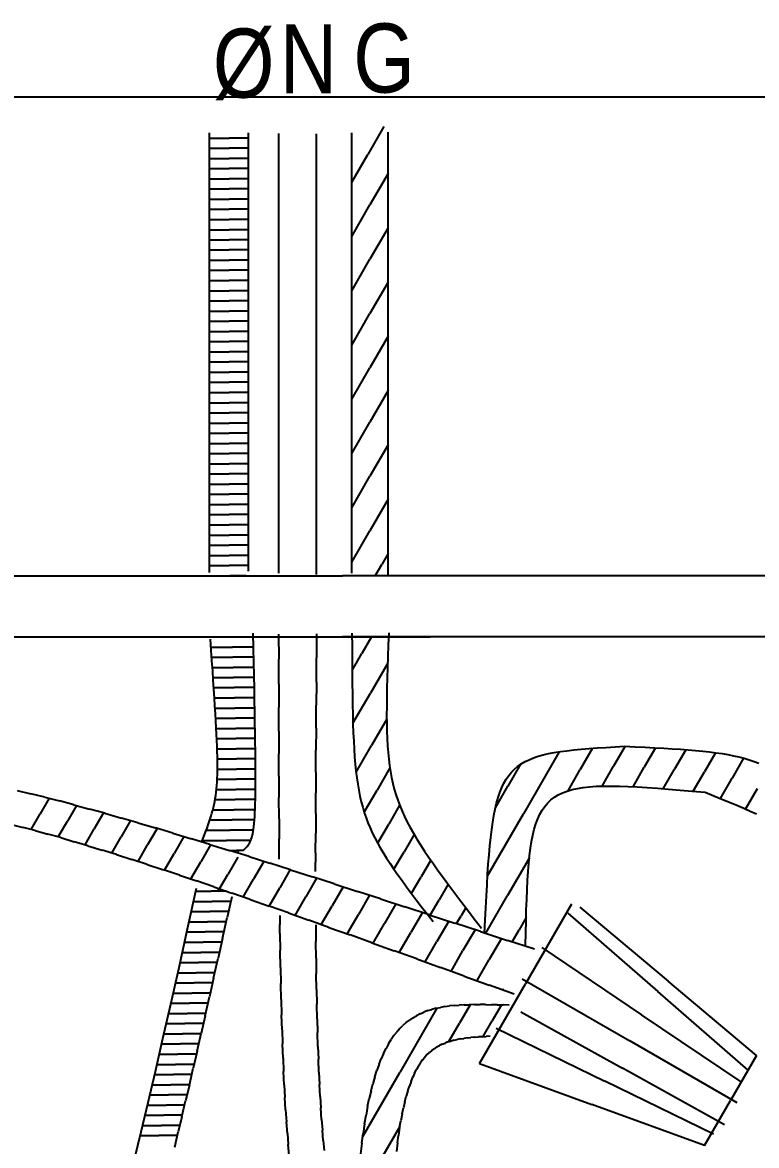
# Model space of a CAD drawing. Extents: x 876.5 to 905.5, y -346 to -323.9.
# Drawn here: x 895.998 to 896.826, y -334.212 to -332.943 of the extents above; entities that cross this region are included whole.
import ezdxf

# ---------------------------------------------------------------- set-up
doc = ezdxf.new("R2010")
doc.units = 0
doc.header["$LTSCALE"] = 0.01
doc.layers.get('0').update_dxf_attribs({"linetype": 'CONTINUOUS'})
doc.styles.add('leyendas 2', font='technic_.ttf', dxfattribs={"height": 0.15})

msp = doc.modelspace()

# ---------------------------------------------------------------- linework, layer by layer
at = {"color": 7}
for p, q in [((888.7186, -333.0271), (898.8998, -333.0271)), ((888.7186, -333.0271), (898.8998, -333.0271)), ((896.2091, -333.5645), (896.2091, -333.0679)), ((896.253, -333.563), (896.253, -333.0679)), ((896.2872, -333.565), (896.2872, -333.0686)), ((896.3297, -333.5668), (896.3297, -333.0688)), ((896.3696, -333.5653), (896.3696, -333.0677)), ((896.4059, -333.0606), (896.3877, -333.0921)), ((896.4106, -333.5684), (896.4106, -333.0669)), ((896.2091, -333.0737), (896.2311, -333.0737)), ((896.253, -333.0737), (896.2311, -333.0737)), ((896.2091, -333.0852), (896.2311, -333.0852)), ((896.253, -333.0852), (896.2311, -333.0852)), ((896.3696, -333.1235), (896.3877, -333.0921)), ((896.2091, -333.0967), (896.2311, -333.0967)), ((896.2091, -333.1082), (896.2311, -333.1082)), ((896.253, -333.0967), (896.2311, -333.0967)), ((896.253, -333.1082), (896.2311, -333.1082)), ((896.2091, -333.1197), (896.2311, -333.1197)), ((896.253, -333.1197), (896.2311, -333.1197)), ((896.4106, -333.1137), (896.3901, -333.1492)), ((896.2091, -333.1312), (896.2311, -333.1312)), ((896.253, -333.1312), (896.2311, -333.1312)), ((896.2091, -333.1427), (896.2311, -333.1427)), ((896.253, -333.1427), (896.2311, -333.1427)), ((896.2091, -333.1542), (896.2311, -333.1542)), ((896.253, -333.1542), (896.2311, -333.1542)), ((896.3696, -333.1848), (896.3901, -333.1492)), ((896.2091, -333.1657), (896.2311, -333.1657)), ((896.253, -333.1657), (896.2311, -333.1657)), ((896.2091, -333.1772), (896.2311, -333.1772)), ((896.253, -333.1772), (896.2311, -333.1772)), ((896.4106, -333.175), (896.3901, -333.2106)), ((896.2091, -333.1886), (896.2311, -333.1886)), ((896.253, -333.1886), (896.2311, -333.1886)), ((896.2091, -333.2001), (896.2311, -333.2001)), ((896.253, -333.2001), (896.2311, -333.2001)), ((896.2091, -333.2116), (896.2311, -333.2116)), ((896.253, -333.2116), (896.2311, -333.2116)), ((896.3696, -333.2461), (896.3901, -333.2106)), ((896.2091, -333.2231), (896.2311, -333.2231)), ((896.2091, -333.2346), (896.2311, -333.2346)), ((896.253, -333.2231), (896.2311, -333.2231)), ((896.253, -333.2346), (896.2311, -333.2346)), ((896.2091, -333.2461), (896.2311, -333.2461)), ((896.253, -333.2461), (896.2311, -333.2461)), ((896.4106, -333.2363), (896.3901, -333.2719)), ((896.2091, -333.2576), (896.2311, -333.2576)), ((896.253, -333.2576), (896.2311, -333.2576)), ((896.2091, -333.2691), (896.2311, -333.2691)), ((896.253, -333.2691), (896.2311, -333.2691)), ((896.3696, -333.3075), (896.3901, -333.2719)), ((896.2091, -333.2806), (896.2311, -333.2806)), ((896.253, -333.2806), (896.2311, -333.2806)), ((896.2091, -333.2921), (896.2311, -333.2921)), ((896.253, -333.2921), (896.2311, -333.2921)), ((896.4106, -333.2976), (896.3901, -333.3332)), ((896.2091, -333.3036), (896.2311, -333.3036)), ((896.253, -333.3036), (896.2311, -333.3036)), ((896.2091, -333.3151), (896.2311, -333.3151)), ((896.253, -333.3151), (896.2311, -333.3151)), ((896.2091, -333.3266), (896.2311, -333.3266)), ((896.253, -333.3266), (896.2311, -333.3266)), ((896.3696, -333.3688), (896.3901, -333.3332)), ((896.2091, -333.3381), (896.2311, -333.3381)), ((896.253, -333.3381), (896.2311, -333.3381)), ((896.2091, -333.3496), (896.2311, -333.3496)), ((896.2091, -333.3611), (896.2311, -333.3611)), ((896.253, -333.3496), (896.2311, -333.3496)), ((896.253, -333.3611), (896.2311, -333.3611)), ((896.4106, -333.3589), (896.3901, -333.3945)), ((896.2091, -333.3726), (896.2311, -333.3726)), ((896.253, -333.3726), (896.2311, -333.3726)), ((896.2091, -333.3841), (896.2311, -333.3841)), ((896.253, -333.3841), (896.2311, -333.3841)), ((896.2091, -333.3956), (896.2311, -333.3956)), ((896.253, -333.3956), (896.2311, -333.3956)), ((896.3696, -333.4301), (896.3901, -333.3945)), ((896.2091, -333.4071), (896.2311, -333.4071)), ((896.253, -333.4071), (896.2311, -333.4071)), ((896.2091, -333.4186), (896.2311, -333.4186)), ((896.253, -333.4186), (896.2311, -333.4186)), ((896.4106, -333.4203), (896.3901, -333.4558)), ((896.2091, -333.4301), (896.2311, -333.4301)), ((896.253, -333.4301), (896.2311, -333.4301)), ((896.2091, -333.4416), (896.2311, -333.4416)), ((896.253, -333.4416), (896.2311, -333.4416)), ((896.2091, -333.4531), (896.2311, -333.4531)), ((896.253, -333.4531), (896.2311, -333.4531)), ((896.3696, -333.4914), (896.3901, -333.4558)), ((896.2091, -333.4646), (896.2311, -333.4646)), ((896.2091, -333.4761), (896.2311, -333.4761)), ((896.253, -333.4646), (896.2311, -333.4646)), ((896.253, -333.4761), (896.2311, -333.4761)), ((896.2091, -333.4876), (896.2311, -333.4876)), ((896.253, -333.4876), (896.2311, -333.4876)), ((896.4106, -333.4816), (896.3901, -333.5172)), ((896.2091, -333.4991), (896.2311, -333.4991)), ((896.253, -333.4991), (896.2311, -333.4991)), ((896.2091, -333.5106), (896.2311, -333.5106)), ((896.253, -333.5106), (896.2311, -333.5106)), ((896.2091, -333.5221), (896.2311, -333.5221)), ((896.253, -333.5221), (896.2311, -333.5221)), ((896.3696, -333.5527), (896.3901, -333.5172)), ((896.2091, -333.5336), (896.2311, -333.5336)), ((896.253, -333.5336), (896.2311, -333.5336)), ((896.2091, -333.5451), (896.2311, -333.5451)), ((896.253, -333.5451), (896.2311, -333.5451)), ((896.4106, -333.5429), (896.4034, -333.5555)), ((896.2091, -333.5566), (896.2311, -333.5566)), ((896.253, -333.5566), (896.2311, -333.5566)), ((896.3961, -333.5681), (896.4034, -333.5555)), ((895.6231, -333.5681), (896.3589, -333.5681)), ((896.2133, -333.5681), (896.2318, -333.5681)), ((896.2503, -333.5681), (896.2318, -333.5681)), ((897.0948, -333.5681), (896.3589, -333.5681)), ((895.6231, -333.6371), (896.3589, -333.6371)), ((896.2109, -333.6521), (896.21, -333.6396)), ((896.2587, -333.6499), (896.2584, -333.6331)), ((896.2623, -333.6371), (896.4583, -333.6371)), ((896.287, -333.6341), (896.2871, -333.6622)), ((896.3299, -333.6336), (896.3297, -333.661)), ((897.0948, -333.6371), (896.3589, -333.6371)), ((896.3697, -333.6331), (896.3698, -333.6483)), ((896.3918, -333.6371), (896.3809, -333.656)), ((896.4112, -333.6326), (896.4108, -333.6464)), ((896.2107, -333.6486), (896.2347, -333.6486)), ((896.2117, -333.6641), (896.2109, -333.6521)), ((896.2587, -333.6486), (896.2347, -333.6486)), ((896.259, -333.6658), (896.2587, -333.6499)), ((896.3698, -333.6483), (896.3698, -333.6627)), ((896.4108, -333.6464), (896.4103, -333.6595)), ((896.2114, -333.6601), (896.2352, -333.6601)), ((896.2125, -333.6754), (896.2117, -333.6641)), ((896.2589, -333.6601), (896.2352, -333.6601)), ((896.2593, -333.6809), (896.259, -333.6658)), ((896.2871, -333.6903), (896.2871, -333.6622)), ((896.3296, -333.6884), (896.3297, -333.661)), ((896.3698, -333.6627), (896.3699, -333.6765)), ((896.3699, -333.675), (896.3809, -333.656)), ((896.4101, -333.6667), (896.3905, -333.7007)), ((896.4103, -333.6595), (896.4099, -333.6719)), ((896.2122, -333.6716), (896.2357, -333.6716)), ((896.2132, -333.6862), (896.2125, -333.6754)), ((896.2591, -333.6716), (896.2357, -333.6716)), ((896.3699, -333.6765), (896.37, -333.6895)), ((896.4099, -333.6719), (896.4096, -333.6837)), ((896.213, -333.683), (896.2362, -333.683)), ((896.2139, -333.6964), (896.2132, -333.6862)), ((896.2594, -333.683), (896.2362, -333.683)), ((896.2596, -333.6953), (896.2593, -333.6809)), ((896.2871, -333.6903), (896.2871, -333.7171)), ((896.3296, -333.6884), (896.3294, -333.7144)), ((896.37, -333.6895), (896.3702, -333.7019)), ((896.4096, -333.6837), (896.4093, -333.695)), ((896.2138, -333.6945), (896.2367, -333.6945)), ((896.2145, -333.706), (896.2139, -333.6964)), ((896.2596, -333.6945), (896.2367, -333.6945)), ((896.2598, -333.7088), (896.2596, -333.6953)), ((896.3702, -333.7019), (896.3704, -333.7136)), ((896.3709, -333.7347), (896.3905, -333.7007)), ((896.4093, -333.695), (896.4091, -333.7057)), ((896.2145, -333.706), (896.2372, -333.706)), ((896.2151, -333.7152), (896.2145, -333.706)), ((896.2156, -333.7238), (896.2151, -333.7152)), ((896.2598, -333.706), (896.2372, -333.706)), ((896.26, -333.7217), (896.2598, -333.7088)), ((896.2871, -333.7438), (896.2871, -333.7171)), ((896.3292, -333.7404), (896.3294, -333.7144)), ((896.3704, -333.7136), (896.3706, -333.7248)), ((896.409, -333.7159), (896.4089, -333.7256)), ((896.4091, -333.7057), (896.409, -333.7159)), ((896.2153, -333.7175), (896.2376, -333.7175)), ((896.2161, -333.732), (896.2156, -333.7238)), ((896.216, -333.729), (896.2381, -333.729)), ((896.26, -333.7175), (896.2376, -333.7175)), ((896.2602, -333.729), (896.2381, -333.729)), ((896.2602, -333.7338), (896.26, -333.7217)), ((896.3706, -333.7248), (896.3709, -333.7354)), ((896.409, -333.73), (896.3917, -333.7599)), ((896.4089, -333.7256), (896.409, -333.7348)), ((896.2166, -333.7398), (896.2161, -333.732)), ((896.2169, -333.7471), (896.2166, -333.7398)), ((896.2166, -333.7405), (896.2385, -333.7405)), ((896.2603, -333.7405), (896.2385, -333.7405)), ((896.2604, -333.7452), (896.2602, -333.7338)), ((896.3292, -333.7404), (896.3291, -333.7651)), ((896.3709, -333.7354), (896.3712, -333.7455)), ((896.409, -333.7348), (896.4092, -333.7436)), ((896.2172, -333.754), (896.2169, -333.7471)), ((896.2172, -333.752), (896.2388, -333.752)), ((896.2175, -333.7605), (896.2172, -333.754)), ((896.2605, -333.752), (896.2388, -333.752)), ((896.2605, -333.7559), (896.2604, -333.7452)), ((896.2871, -333.7438), (896.2872, -333.7692)), ((896.3712, -333.7455), (896.3717, -333.755)), ((896.3717, -333.755), (896.3722, -333.7641)), ((896.4092, -333.7436), (896.4095, -333.752)), ((896.4095, -333.752), (896.4099, -333.7601)), ((896.2177, -333.7666), (896.2175, -333.7605)), ((896.2176, -333.7635), (896.2391, -333.7635)), ((896.2179, -333.7724), (896.2177, -333.7666)), ((896.2606, -333.7635), (896.2391, -333.7635)), ((896.2607, -333.766), (896.2605, -333.7559)), ((896.2608, -333.7754), (896.2607, -333.766)), ((896.329, -333.7898), (896.3291, -333.7651)), ((896.3722, -333.7641), (896.3728, -333.7727)), ((896.3744, -333.7899), (896.3917, -333.7599)), ((896.4099, -333.7601), (896.4105, -333.7678)), ((896.4105, -333.7678), (896.4112, -333.7753)), ((896.6037, -333.7669), (896.5633, -333.837)), ((896.5917, -333.769), (896.5982, -333.7678)), ((896.5982, -333.7678), (896.6052, -333.7667)), ((896.6052, -333.7667), (896.6125, -333.7657)), ((896.6125, -333.7657), (896.6203, -333.7648)), ((896.6203, -333.7648), (896.6286, -333.764)), ((896.6414, -333.763), (896.6275, -333.787)), ((896.6286, -333.764), (896.6374, -333.7633)), ((896.6374, -333.7633), (896.6466, -333.7626)), ((896.6466, -333.7626), (896.6564, -333.762)), ((896.6564, -333.762), (896.6667, -333.7613)), ((896.6781, -333.7607), (896.6651, -333.7832)), ((896.6667, -333.7613), (896.6775, -333.7607)), ((896.6775, -333.7607), (896.6894, -333.7612)), ((896.6894, -333.7612), (896.7007, -333.7618)), ((896.7125, -333.7624), (896.6998, -333.7844)), ((896.7007, -333.7618), (896.7114, -333.7624)), ((896.7114, -333.7624), (896.7217, -333.7629)), ((896.7217, -333.7629), (896.7314, -333.7635)), ((896.7314, -333.7635), (896.7406, -333.7641)), ((896.7467, -333.7646), (896.734, -333.7866)), ((896.7406, -333.7641), (896.7494, -333.7648)), ((896.7494, -333.7648), (896.7577, -333.7655)), ((896.7577, -333.7655), (896.7657, -333.7663)), ((896.7657, -333.7663), (896.7733, -333.7671)), ((896.7801, -333.768), (896.7676, -333.7897)), ((896.7733, -333.7671), (896.7805, -333.768)), ((896.7805, -333.768), (896.7875, -333.769)), ((896.2179, -333.7779), (896.2179, -333.7724)), ((896.2179, -333.775), (896.2393, -333.775)), ((896.218, -333.7831), (896.2179, -333.7779)), ((896.2608, -333.775), (896.2393, -333.775)), ((896.2608, -333.7842), (896.2608, -333.7754)), ((896.2872, -333.7945), (896.2872, -333.7692)), ((896.3728, -333.7727), (896.3735, -333.781)), ((896.4112, -333.7753), (896.4121, -333.7824)), ((896.5568, -333.7835), (896.5608, -333.7807)), ((896.5608, -333.7807), (896.5651, -333.7781)), ((896.5651, -333.7781), (896.5697, -333.7759)), ((896.5697, -333.7759), (896.5746, -333.7738)), ((896.5746, -333.7738), (896.58, -333.772)), ((896.58, -333.772), (896.5857, -333.7704)), ((896.5857, -333.7704), (896.5917, -333.769)), ((896.7875, -333.769), (896.7941, -333.7702)), ((896.7941, -333.7702), (896.8004, -333.7714)), ((896.8119, -333.7742), (896.7988, -333.7969)), ((896.8004, -333.7714), (896.8066, -333.7728)), ((896.8066, -333.7728), (896.8125, -333.7743)), ((896.8125, -333.7743), (896.8182, -333.776)), ((896.8182, -333.776), (896.8237, -333.7779)), ((896.8237, -333.7779), (896.8292, -333.7799)), ((896.2177, -333.797), (896.2179, -333.7926)), ((896.2179, -333.788), (896.218, -333.7831)), ((896.2179, -333.7926), (896.2179, -333.788)), ((896.218, -333.7865), (896.2394, -333.7865)), ((896.2608, -333.7865), (896.2394, -333.7865)), ((896.2609, -333.7925), (896.2608, -333.7842)), ((896.2609, -333.8002), (896.2609, -333.7925)), ((896.329, -333.7898), (896.3289, -333.8132)), ((896.3735, -333.781), (896.3743, -333.7888)), ((896.3743, -333.7888), (896.3752, -333.7963)), ((896.4125, -333.7851), (896.3981, -333.8102)), ((896.4121, -333.7824), (896.4132, -333.7894)), ((896.4132, -333.7894), (896.4145, -333.7961)), ((896.5601, -333.7811), (896.5459, -333.8057)), ((896.5467, -333.7938), (896.5498, -333.79)), ((896.5498, -333.79), (896.5532, -333.7866)), ((896.5532, -333.7866), (896.5568, -333.7835)), ((896.6137, -333.811), (896.6275, -333.787)), ((896.6521, -333.8057), (896.6651, -333.7832)), ((896.6871, -333.8064), (896.6998, -333.7844)), ((896.7212, -333.8087), (896.734, -333.7866)), ((896.755, -333.8115), (896.7676, -333.7897)), ((896.2169, -333.8091), (896.2172, -333.8052)), ((896.2172, -333.8052), (896.2175, -333.8012)), ((896.2175, -333.8012), (896.2177, -333.797)), ((896.2176, -333.798), (896.2393, -333.798)), ((896.2609, -333.798), (896.2393, -333.798)), ((896.2609, -333.8073), (896.2609, -333.8002)), ((896.2872, -333.7945), (896.2873, -333.8186)), ((896.3752, -333.7963), (896.3762, -333.8035)), ((896.3762, -333.8035), (896.3774, -333.8104)), ((896.4145, -333.7961), (896.4159, -333.8026)), ((896.4159, -333.8026), (896.4175, -333.809)), ((896.5317, -333.8303), (896.5459, -333.8057)), ((896.5389, -333.8074), (896.5413, -333.8025)), ((896.5413, -333.8025), (896.5438, -333.798)), ((896.5438, -333.798), (896.5467, -333.7938)), ((896.638, -333.8064), (896.6456, -333.8059)), ((896.6456, -333.8059), (896.6537, -333.8056)), ((896.6537, -333.8056), (896.6624, -333.8056)), ((896.6624, -333.8056), (896.6716, -333.8057)), ((896.6716, -333.8057), (896.6815, -333.8061)), ((896.6815, -333.8061), (896.6919, -333.8066)), ((896.7857, -333.8197), (896.7988, -333.7969)), ((895.9919, -333.8106), (896.0074, -333.8144)), ((896.0229, -333.8182), (896.0074, -333.8144)), ((896.0229, -333.8182), (896.0394, -333.8225)), ((896.2154, -333.8197), (896.216, -333.8163)), ((896.216, -333.8163), (896.2165, -333.8127)), ((896.2165, -333.8127), (896.2169, -333.8091)), ((896.2168, -333.8095), (896.2388, -333.8095)), ((896.2608, -333.8095), (896.2388, -333.8095)), ((896.2607, -333.8201), (896.2608, -333.8139)), ((896.2608, -333.8139), (896.2609, -333.8073)), ((896.2874, -333.8426), (896.2873, -333.8186)), ((896.3288, -333.8367), (896.3289, -333.8132)), ((896.3774, -333.8104), (896.3787, -333.817)), ((896.3787, -333.817), (896.3802, -333.8234)), ((896.3836, -333.8353), (896.3981, -333.8102)), ((896.4175, -333.809), (896.4194, -333.8153)), ((896.4194, -333.8153), (896.4215, -333.8216)), ((896.533, -333.8248), (896.5348, -333.8186)), ((896.5348, -333.8186), (896.5367, -333.8128)), ((896.5367, -333.8128), (896.5389, -333.8074)), ((896.5943, -333.8213), (896.5983, -333.8182)), ((896.5983, -333.8182), (896.6027, -333.8156)), ((896.6027, -333.8156), (896.6074, -333.8133)), ((896.6074, -333.8133), (896.6126, -333.8113)), ((896.6126, -333.8113), (896.6183, -333.8096)), ((896.6183, -333.8096), (896.6244, -333.8083)), ((896.6244, -333.8083), (896.6309, -333.8072)), ((896.6309, -333.8072), (896.638, -333.8064)), ((896.6919, -333.8066), (896.703, -333.8073)), ((896.703, -333.8073), (896.7147, -333.8082)), ((896.7147, -333.8082), (896.7271, -333.8091)), ((896.7271, -333.8091), (896.7402, -333.8102)), ((896.7402, -333.8102), (896.754, -333.8114)), ((896.754, -333.8114), (896.7685, -333.8126)), ((896.7685, -333.8126), (896.7781, -333.8166)), ((896.7781, -333.8166), (896.7872, -333.8203)), ((896.8142, -333.8317), (896.8276, -333.8084)), ((896.028, -333.8195), (896.0178, -333.8371)), ((896.0559, -333.8268), (896.0394, -333.8225)), ((896.0587, -333.8276), (896.0485, -333.8454)), ((896.0559, -333.8268), (896.0734, -333.8316)), ((896.0909, -333.8364), (896.0734, -333.8316)), ((896.2126, -333.8329), (896.2134, -333.8297)), ((896.2134, -333.8297), (896.2141, -333.8264)), ((896.2141, -333.8264), (896.2148, -333.8231)), ((896.2148, -333.8231), (896.2154, -333.8197)), ((896.2152, -333.821), (896.2379, -333.821)), ((896.2607, -333.821), (896.2379, -333.821)), ((896.2602, -333.8358), (896.2604, -333.831)), ((896.2604, -333.831), (896.2606, -333.8258)), ((896.2606, -333.8258), (896.2607, -333.8201)), ((896.3802, -333.8234), (896.3819, -333.8296)), ((896.3819, -333.8296), (896.3837, -333.8356)), ((896.4236, -333.8273), (896.4112, -333.8488)), ((896.4215, -333.8216), (896.4238, -333.8277)), ((896.4238, -333.8277), (896.4263, -333.8339)), ((896.53, -333.8388), (896.5314, -333.8316)), ((896.5314, -333.8316), (896.533, -333.8248)), ((896.5844, -333.8328), (896.5874, -333.8286)), ((896.5874, -333.8286), (896.5907, -333.8247)), ((896.5907, -333.8247), (896.5943, -333.8213)), ((896.7872, -333.8203), (896.7959, -333.8239)), ((896.7959, -333.8239), (896.8041, -333.8273)), ((896.8041, -333.8273), (896.812, -333.8307)), ((896.812, -333.8307), (896.8194, -333.834)), ((896.0076, -333.8548), (896.0178, -333.8371)), ((896.0893, -333.836), (896.0789, -333.854)), ((896.0909, -333.8364), (896.1095, -333.8418)), ((896.1281, -333.8471), (896.1095, -333.8418)), ((896.2085, -333.846), (896.2097, -333.8427)), ((896.2092, -333.844), (896.2345, -333.844)), ((896.2097, -333.8427), (896.2107, -333.8394)), ((896.2107, -333.8394), (896.2117, -333.8361)), ((896.2117, -333.8361), (896.2126, -333.8329)), ((896.2127, -333.8325), (896.2365, -333.8325)), ((896.2597, -333.844), (896.2345, -333.844)), ((896.2604, -333.8325), (896.2365, -333.8325)), ((896.2594, -333.8479), (896.2597, -333.8442)), ((896.2597, -333.8442), (896.26, -333.8402)), ((896.26, -333.8402), (896.2602, -333.8358)), ((896.2874, -333.8426), (896.2875, -333.8654)), ((896.3288, -333.8367), (896.3288, -333.8588)), ((896.3837, -333.8356), (896.3856, -333.8415)), ((896.3856, -333.8415), (896.3878, -333.8473)), ((896.4263, -333.8339), (896.4291, -333.8401)), ((896.4291, -333.8401), (896.4322, -333.8463)), ((896.5228, -333.9071), (896.5633, -333.837)), ((896.5287, -333.8466), (896.53, -333.8388)), ((896.5773, -333.8483), (896.5794, -333.8427)), ((896.5794, -333.8427), (896.5818, -333.8375)), ((896.5818, -333.8375), (896.5844, -333.8328)), ((896.8194, -333.834), (896.8265, -333.8372)), ((895.985, -333.8489), (895.9986, -333.8524)), ((896.0121, -333.8559), (895.9986, -333.8524)), ((896.0121, -333.8559), (896.0265, -333.8599)), ((896.0382, -333.8632), (896.0485, -333.8454)), ((896.0684, -333.8721), (896.0789, -333.854)), ((896.1197, -333.8447), (896.1091, -333.863)), ((896.1281, -333.8471), (896.1478, -333.853)), ((896.1499, -333.8536), (896.1391, -333.8722)), ((896.1676, -333.8588), (896.1478, -333.853)), ((896.2033, -333.8606), (896.2047, -333.8567)), ((896.2047, -333.8567), (896.2061, -333.8531)), ((896.2052, -333.8555), (896.2318, -333.8555)), ((896.2061, -333.8531), (896.2073, -333.8495)), ((896.2073, -333.8495), (896.2085, -333.846)), ((896.2585, -333.8555), (896.2318, -333.8555)), ((896.2582, -333.857), (896.2587, -333.8543)), ((896.2587, -333.8543), (896.2591, -333.8512)), ((896.2591, -333.8512), (896.2594, -333.8479)), ((896.3878, -333.8473), (896.3902, -333.853)), ((896.3902, -333.853), (896.3927, -333.8586)), ((896.3987, -333.8704), (896.4112, -333.8488)), ((896.4322, -333.8463), (896.4355, -333.8526)), ((896.4355, -333.8526), (896.4391, -333.859)), ((896.5264, -333.8638), (896.5275, -333.8549)), ((896.5275, -333.8549), (896.5287, -333.8466)), ((896.5739, -333.861), (896.5755, -333.8544)), ((896.5755, -333.8544), (896.5773, -333.8483)), ((896.0409, -333.8639), (896.0265, -333.8599)), ((896.0409, -333.8639), (896.0562, -333.8685)), ((896.0715, -333.873), (896.0562, -333.8685)), ((896.0985, -333.8813), (896.1091, -333.863)), ((896.1676, -333.8588), (896.1885, -333.8652)), ((896.1801, -333.8627), (896.1691, -333.8817)), ((896.2094, -333.8716), (896.1885, -333.8652)), ((896.2002, -333.8688), (896.2018, -333.8646)), ((896.2009, -333.867), (896.2282, -333.867)), ((896.2018, -333.8646), (896.2033, -333.8606)), ((896.2555, -333.867), (896.2282, -333.867)), ((896.2539, -333.8702), (896.2547, -333.8688)), ((896.2547, -333.8688), (896.2554, -333.8673)), ((896.2554, -333.8673), (896.256, -333.8656)), ((896.256, -333.8656), (896.2567, -333.8638)), ((896.2567, -333.8638), (896.2572, -333.8618)), ((896.2572, -333.8618), (896.2578, -333.8595)), ((896.2578, -333.8595), (896.2582, -333.857)), ((896.2876, -333.8882), (896.2875, -333.8654)), ((896.3287, -333.881), (896.3288, -333.8588)), ((896.3927, -333.8586), (896.3955, -333.8643)), ((896.3955, -333.8643), (896.3985, -333.8699)), ((896.4399, -333.8603), (896.4286, -333.88)), ((896.4391, -333.859), (896.443, -333.8655)), ((896.443, -333.8655), (896.4472, -333.8722)), ((896.5254, -333.8732), (896.5264, -333.8638)), ((896.5713, -333.8758), (896.5725, -333.8681)), ((896.5725, -333.8681), (896.5739, -333.861)), ((896.0715, -333.873), (896.0878, -333.878)), ((896.104, -333.8831), (896.0878, -333.878)), ((896.1284, -333.8909), (896.1391, -333.8722)), ((896.1581, -333.9007), (896.1691, -333.8817)), ((896.2102, -333.8719), (896.199, -333.8912)), ((896.2094, -333.8716), (896.2315, -333.8785)), ((896.2536, -333.8854), (896.2315, -333.8785)), ((896.2315, -333.8785), (896.2393, -333.8785)), ((896.247, -333.8785), (896.2393, -333.8785)), ((896.2402, -333.8812), (896.241, -333.8799)), ((896.2417, -333.8785), (896.241, -333.8799)), ((896.247, -333.8785), (896.2482, -333.8773)), ((896.2482, -333.8773), (896.2493, -333.8762)), ((896.2493, -333.8762), (896.2503, -333.8751)), ((896.2503, -333.8751), (896.2513, -333.8739)), ((896.2513, -333.8739), (896.2522, -333.8728)), ((896.2522, -333.8728), (896.2531, -333.8715)), ((896.2531, -333.8715), (896.2539, -333.8702)), ((896.3287, -333.881), (896.3287, -333.8915)), ((896.3985, -333.8699), (896.4017, -333.8756)), ((896.4017, -333.8756), (896.4052, -333.8814)), ((896.4052, -333.8814), (896.4089, -333.8873)), ((896.4172, -333.8997), (896.4286, -333.88)), ((896.4472, -333.8722), (896.4517, -333.8791)), ((896.4517, -333.8791), (896.4565, -333.8863)), ((896.5245, -333.8832), (896.5254, -333.8732)), ((896.5703, -333.884), (896.5713, -333.8758)), ((896.104, -333.8831), (896.1213, -333.8886)), ((896.1385, -333.8942), (896.1213, -333.8886)), ((896.1385, -333.8942), (896.1568, -333.9002)), ((896.1878, -333.9106), (896.199, -333.8912)), ((896.2408, -333.886), (896.2296, -333.9054)), ((896.2536, -333.8854), (896.277, -333.8928)), ((896.2701, -333.8907), (896.2585, -333.9108)), ((896.3004, -333.9003), (896.277, -333.8928)), ((896.3287, -333.902), (896.3287, -333.8915)), ((896.4089, -333.8873), (896.4128, -333.8933)), ((896.4128, -333.8933), (896.4171, -333.8995)), ((896.4586, -333.8893), (896.4478, -333.9081)), ((896.4565, -333.8863), (896.4617, -333.8937)), ((896.4617, -333.8937), (896.4672, -333.9014)), ((896.5229, -333.9052), (896.5237, -333.8939)), ((896.5237, -333.8939), (896.5245, -333.8832)), ((896.57, -333.8867), (896.5454, -333.9293)), ((896.5686, -333.9021), (896.5694, -333.8928)), ((896.5694, -333.8928), (896.5703, -333.884)), ((896.175, -333.9063), (896.1568, -333.9002)), ((896.175, -333.9063), (896.1944, -333.9129)), ((896.2184, -333.9248), (896.2296, -333.9054)), ((896.3001, -333.9001), (896.2882, -333.9207)), ((896.3004, -333.9003), (896.3251, -333.9082)), ((896.4171, -333.8995), (896.4215, -333.9059)), ((896.4215, -333.9059), (896.4263, -333.9125)), ((896.4672, -333.9014), (896.473, -333.9094)), ((896.5222, -333.9172), (896.5229, -333.9052)), ((896.568, -333.9121), (896.5686, -333.9021)), ((896.2138, -333.9195), (896.1944, -333.9129)), ((896.2138, -333.9195), (896.2342, -333.9266)), ((896.2469, -333.931), (896.2585, -333.9108)), ((896.3299, -333.9097), (896.3178, -333.9307)), ((896.3498, -333.9161), (896.3251, -333.9082)), ((896.3598, -333.9194), (896.3474, -333.9408)), ((896.3498, -333.9161), (896.3759, -333.9246)), ((896.4263, -333.9125), (896.4314, -333.9194)), ((896.4314, -333.9194), (896.4367, -333.9266)), ((896.4369, -333.9268), (896.4478, -333.9081)), ((896.4783, -333.9165), (896.4682, -333.934)), ((896.473, -333.9094), (896.4792, -333.9178)), ((896.4792, -333.9178), (896.4858, -333.9266)), ((896.5215, -333.9298), (896.5222, -333.9172)), ((896.5675, -333.9227), (896.568, -333.9121)), ((896.1841, -333.967), (896.1942, -333.9211)), ((896.1935, -333.9245), (896.2109, -333.9245)), ((896.2282, -333.9245), (896.2109, -333.9245)), ((896.234, -333.9307), (896.2288, -333.9543)), ((896.2547, -333.9337), (896.2342, -333.9266)), ((896.2763, -333.9413), (896.2882, -333.9207)), ((896.3057, -333.9517), (896.3178, -333.9307)), ((896.402, -333.9331), (896.3759, -333.9246)), ((896.3896, -333.929), (896.377, -333.9509)), ((896.402, -333.9331), (896.4295, -333.942)), ((896.4367, -333.9266), (896.4424, -333.9341)), ((896.4858, -333.9266), (896.4927, -333.9358)), ((896.5207, -333.9432), (896.5215, -333.9298)), ((896.5208, -333.9719), (896.5454, -333.9293)), ((896.567, -333.9339), (896.5675, -333.9227)), ((896.1909, -333.936), (896.2119, -333.936)), ((896.2328, -333.936), (896.2119, -333.936)), ((896.2547, -333.9337), (896.2764, -333.9413)), ((896.298, -333.949), (896.2764, -333.9413)), ((896.3351, -333.9622), (896.3474, -333.9408)), ((896.4194, -333.9387), (896.4065, -333.961)), ((896.457, -333.951), (896.4295, -333.942)), ((896.4424, -333.9341), (896.4484, -333.9419)), ((896.4484, -333.9419), (896.4547, -333.9501)), ((896.4582, -333.9514), (896.4682, -333.934)), ((896.4927, -333.9358), (896.5001, -333.9454)), ((896.4983, -333.9431), (896.4931, -333.9521)), ((896.5001, -333.9454), (896.5078, -333.9555)), ((896.52, -333.9572), (896.5207, -333.9432)), ((896.6177, -333.9389), (896.5657, -334.0289)), ((896.5663, -333.9583), (896.5666, -333.9457)), ((896.5666, -333.9457), (896.567, -333.9339)), ((896.627, -333.9425), (896.7267, -334.0262)), ((896.1884, -333.9475), (896.2093, -333.9475)), ((896.2303, -333.9475), (896.2093, -333.9475)), ((896.2235, -333.9778), (896.2288, -333.9543)), ((896.2882, -333.9517), (896.2883, -333.9619)), ((896.298, -333.949), (896.3209, -333.9571)), ((896.3438, -333.9653), (896.3209, -333.9571)), ((896.3644, -333.9727), (896.377, -333.9509)), ((896.4492, -333.9485), (896.4361, -333.9711)), ((896.4547, -333.9501), (896.4613, -333.9588)), ((896.457, -333.951), (896.486, -333.9605)), ((896.4571, -333.9533), (896.4574, -333.9527)), ((896.4577, -333.9522), (896.4574, -333.9527)), ((896.479, -333.9582), (896.4656, -333.9813)), ((896.4879, -333.9611), (896.4931, -333.9521)), ((896.5078, -333.9555), (896.5159, -333.9662)), ((896.5193, -333.972), (896.52, -333.9572)), ((896.5664, -333.9542), (896.5585, -333.9679)), ((896.566, -333.9714), (896.5663, -333.9583)), ((896.6133, -333.9492), (896.7152, -334.0378)), ((896.1745, -334.0105), (896.1841, -333.967)), ((896.1833, -333.9705), (896.2042, -333.9705)), ((896.1859, -333.959), (896.2068, -333.959)), ((896.2252, -333.9705), (896.2042, -333.9705)), ((896.2277, -333.959), (896.2068, -333.959)), ((896.2884, -333.9721), (896.2883, -333.9619)), ((896.3289, -333.9626), (896.329, -333.9813)), ((896.3438, -333.9653), (896.3679, -333.9739)), ((896.3937, -333.9832), (896.4065, -333.961)), ((896.423, -333.9938), (896.4361, -333.9711)), ((896.515, -333.97), (896.486, -333.9605)), ((896.5087, -333.968), (896.4951, -333.9915)), ((896.515, -333.97), (896.5454, -333.98)), ((896.5505, -333.9817), (896.5585, -333.9679)), ((896.1808, -333.982), (896.2017, -333.982)), ((896.2226, -333.982), (896.2017, -333.982)), ((896.2235, -333.9778), (896.2186, -334.0002)), ((896.2884, -333.9721), (896.2887, -333.9913)), ((896.3292, -334.0001), (896.329, -333.9813)), ((896.392, -333.9826), (896.3679, -333.9739)), ((896.392, -333.9826), (896.4175, -333.9918)), ((896.4523, -334.0044), (896.4656, -333.9813)), ((896.5385, -333.9777), (896.5248, -334.0015)), ((896.5759, -333.99), (896.5454, -333.98)), ((896.5656, -333.9853), (896.566, -333.9714)), ((896.1782, -333.9935), (896.1991, -333.9935)), ((896.2201, -333.9935), (896.1991, -333.9935)), ((896.289, -334.0105), (896.2887, -333.9913)), ((896.4429, -334.001), (896.4175, -333.9918)), ((896.4816, -334.015), (896.4951, -333.9915)), ((896.5841, -333.9879), (896.6966, -334.0639)), ((896.1757, -334.005), (896.1966, -334.005)), ((896.2175, -334.005), (896.1966, -334.005)), ((896.2136, -334.0226), (896.2186, -334.0002)), ((896.3292, -334.0001), (896.3294, -334.0177)), ((896.4429, -334.001), (896.4697, -334.0107)), ((896.5111, -334.0252), (896.5248, -334.0015)), ((896.1652, -334.0519), (896.1745, -334.0105)), ((896.1731, -334.0165), (896.194, -334.0165)), ((896.2149, -334.0165), (896.194, -334.0165)), ((896.289, -334.0105), (896.2894, -334.0287)), ((896.3297, -334.0353), (896.3294, -334.0177)), ((896.4965, -334.0204), (896.4697, -334.0107)), ((896.4965, -334.0204), (896.5247, -334.0307)), ((896.1706, -334.028), (896.1915, -334.028)), ((896.2124, -334.028), (896.1915, -334.028)), ((896.2136, -334.0226), (896.2088, -334.0438)), ((896.2898, -334.0468), (896.2894, -334.0287)), ((896.5137, -334.119), (896.5657, -334.0289)), ((896.5529, -334.0409), (896.5247, -334.0307)), ((896.5619, -334.0233), (896.6833, -334.0934)), ((896.8264, -334.1099), (896.7267, -334.0262)), ((896.168, -334.0395), (896.1889, -334.0395)), ((896.2098, -334.0395), (896.1889, -334.0395)), ((896.2041, -334.0651), (896.2088, -334.0438)), ((896.2898, -334.0468), (896.2903, -334.0639)), ((896.3297, -334.0353), (896.33, -334.0519)), ((896.5401, -334.0363), (896.5405, -334.0356)), ((896.5409, -334.0349), (896.5405, -334.0356)), ((896.8171, -334.1265), (896.7152, -334.0378)), ((896.1564, -334.091), (896.1652, -334.0519)), ((896.1654, -334.051), (896.1863, -334.051)), ((896.2072, -334.051), (896.1863, -334.051)), ((896.3304, -334.0685), (896.33, -334.0519)), ((896.4657, -334.0565), (896.4238, -334.1291)), ((896.4554, -334.0593), (896.451, -334.0611)), ((896.4554, -334.0593), (896.4601, -334.058)), ((896.4647, -334.0567), (896.4601, -334.058)), ((896.4647, -334.0567), (896.4697, -334.0557)), ((896.4746, -334.0548), (896.4697, -334.0557)), ((896.4746, -334.0548), (896.4799, -334.0541)), ((896.4851, -334.0535), (896.4799, -334.0541)), ((896.4851, -334.0535), (896.4907, -334.0531)), ((896.4963, -334.0527), (896.4907, -334.0531)), ((896.5033, -334.0526), (896.4913, -334.0735)), ((896.4963, -334.0527), (896.5022, -334.0526)), ((896.5081, -334.0525), (896.5022, -334.0526)), ((896.5081, -334.0525), (896.5143, -334.0525)), ((896.5205, -334.0525), (896.5143, -334.0525)), ((896.5205, -334.0525), (896.5271, -334.0526)), ((896.5336, -334.0527), (896.5271, -334.0526)), ((896.5386, -334.0529), (896.5282, -334.0708)), ((896.5336, -334.0527), (896.5405, -334.0529)), ((896.5474, -334.0531), (896.5405, -334.0529)), ((896.1629, -334.0625), (896.1838, -334.0625)), ((896.2047, -334.0625), (896.1838, -334.0625)), ((896.2041, -334.0651), (896.1995, -334.0852)), ((896.2908, -334.0809), (896.2903, -334.0639)), ((896.3304, -334.0685), (896.3308, -334.0841)), ((896.4309, -334.0728), (896.4347, -334.0701)), ((896.4385, -334.0673), (896.4347, -334.0701)), ((896.4385, -334.0673), (896.4426, -334.0651)), ((896.4467, -334.0628), (896.4426, -334.0651)), ((896.4467, -334.0628), (896.451, -334.0611)), ((896.5179, -334.0887), (896.5282, -334.0708)), ((896.5603, -334.0606), (896.6753, -334.1244)), ((896.8092, -334.1399), (896.6966, -334.0639)), ((896.1603, -334.074), (896.1812, -334.074)), ((896.2021, -334.074), (896.1812, -334.074)), ((896.195, -334.1053), (896.1995, -334.0852)), ((896.2908, -334.0809), (896.2913, -334.097)), ((896.3312, -334.0997), (896.3308, -334.0841)), ((896.4172, -334.0875), (896.4205, -334.0835)), ((896.4238, -334.0795), (896.4205, -334.0835)), ((896.4238, -334.0795), (896.4273, -334.0762)), ((896.4309, -334.0728), (896.4273, -334.0762)), ((896.4792, -334.0943), (896.4913, -334.0735)), ((896.5324, -334.0792), (896.6551, -334.1391)), ((896.148, -334.1281), (896.1564, -334.091)), ((896.1551, -334.097), (896.176, -334.097)), ((896.1577, -334.0855), (896.1786, -334.0855)), ((896.1969, -334.097), (896.176, -334.097)), ((896.1995, -334.0855), (896.1786, -334.0855)), ((896.2919, -334.1131), (896.2913, -334.097)), ((896.4111, -334.0968), (896.4083, -334.1022)), ((896.4111, -334.0968), (896.4141, -334.0921)), ((896.4172, -334.0875), (896.4141, -334.0921)), ((896.4716, -334.0971), (896.4686, -334.0987)), ((896.4716, -334.0971), (896.4749, -334.0959)), ((896.4781, -334.0946), (896.4749, -334.0959)), ((896.4781, -334.0946), (896.4816, -334.0937)), ((896.485, -334.0927), (896.4816, -334.0937)), ((896.485, -334.0927), (896.4887, -334.092)), ((896.4923, -334.0913), (896.4887, -334.092)), ((896.4923, -334.0913), (896.4962, -334.0907)), ((896.5, -334.0902), (896.4962, -334.0907)), ((896.5, -334.0902), (896.5041, -334.0898)), ((896.5082, -334.0894), (896.5041, -334.0898)), ((896.5082, -334.0894), (896.5125, -334.0891)), ((896.5168, -334.0888), (896.5125, -334.0891)), ((896.5168, -334.0888), (896.5213, -334.0885)), ((896.5259, -334.0882), (896.5213, -334.0885)), ((896.8047, -334.1636), (896.6833, -334.0934)), ((896.1524, -334.1085), (896.1733, -334.1085)), ((896.1942, -334.1085), (896.1733, -334.1085)), ((896.195, -334.1053), (896.1906, -334.1244)), ((896.3312, -334.0997), (896.3318, -334.1143)), ((896.4054, -334.1076), (896.4029, -334.1138)), ((896.4054, -334.1076), (896.4083, -334.1022)), ((896.4544, -334.1091), (896.4519, -334.112)), ((896.4544, -334.1091), (896.4571, -334.1067)), ((896.4598, -334.1043), (896.4571, -334.1067)), ((896.4598, -334.1043), (896.4627, -334.1023)), ((896.4655, -334.1003), (896.4627, -334.1023)), ((896.4655, -334.1003), (896.4686, -334.0987)), ((896.8264, -334.1099), (896.7971, -334.1607)), ((896.1498, -334.12), (896.1707, -334.12)), ((896.1916, -334.12), (896.1707, -334.12)), ((896.2919, -334.1131), (896.2926, -334.1281)), ((896.3324, -334.129), (896.3318, -334.1143)), ((896.4003, -334.1199), (896.3979, -334.127)), ((896.4003, -334.1199), (896.4029, -334.1138)), ((896.4448, -334.1218), (896.4426, -334.1259)), ((896.4448, -334.1218), (896.4471, -334.1184)), ((896.4494, -334.1149), (896.4471, -334.1184)), ((896.4494, -334.1149), (896.4519, -334.112)), ((896.5137, -334.119), (896.6407, -334.1652)), ((896.1398, -334.1631), (896.148, -334.1281)), ((896.1472, -334.1315), (896.1681, -334.1315)), ((896.189, -334.1315), (896.1681, -334.1315)), ((896.1862, -334.1434), (896.1906, -334.1244)), ((896.2933, -334.1432), (896.2926, -334.1281)), ((896.3324, -334.129), (896.333, -334.1427)), ((896.3819, -334.2017), (896.4238, -334.1291)), ((896.3956, -334.134), (896.3934, -334.1419)), ((896.3956, -334.134), (896.3979, -334.127)), ((896.4365, -334.1393), (896.4385, -334.1346)), ((896.4405, -334.1299), (896.4385, -334.1346)), ((896.4405, -334.1299), (896.4426, -334.1259)), ((896.7903, -334.1882), (896.6753, -334.1244)), ((896.1445, -334.143), (896.1654, -334.143)), ((896.1863, -334.143), (896.1654, -334.143)), ((896.1862, -334.1434), (896.182, -334.1614)), ((896.2933, -334.1432), (896.2941, -334.1574)), ((896.3337, -334.1565), (896.333, -334.1427)), ((896.3913, -334.1498), (896.3934, -334.1419)), ((896.4328, -334.15), (896.4346, -334.1446)), ((896.4365, -334.1393), (896.4346, -334.1446)), ((896.7778, -334.1989), (896.6551, -334.1391)), ((896.1418, -334.1545), (896.1627, -334.1545)), ((896.1836, -334.1545), (896.1627, -334.1545)), ((896.1778, -334.1794), (896.182, -334.1614)), ((896.2949, -334.1715), (896.2941, -334.1574)), ((896.3337, -334.1565), (896.3345, -334.1693)), ((896.3874, -334.1675), (896.3893, -334.1587)), ((896.3913, -334.1498), (896.3893, -334.1587)), ((896.4294, -334.1622), (896.4311, -334.1561)), ((896.4328, -334.15), (896.4311, -334.1561)), ((896.7677, -334.2115), (896.7971, -334.1607)), ((896.1319, -334.1961), (896.1398, -334.1631)), ((896.1391, -334.166), (896.16, -334.166)), ((896.1809, -334.166), (896.16, -334.166)), ((896.2949, -334.1715), (896.2959, -334.1848)), ((896.3353, -334.1822), (896.3345, -334.1693)), ((896.3874, -334.1675), (896.3857, -334.1774)), ((896.4264, -334.176), (896.4279, -334.1691)), ((896.4294, -334.1622), (896.4279, -334.1691)), ((896.7677, -334.2115), (896.6407, -334.1652)), ((896.1364, -334.1774), (896.1573, -334.1774)), ((896.1782, -334.1774), (896.1573, -334.1774)), ((896.1778, -334.1794), (896.1737, -334.1964)), ((896.2968, -334.1981), (896.2959, -334.1848)), ((896.3353, -334.1822), (896.3363, -334.1942)), ((896.3839, -334.1872), (896.3857, -334.1774)), ((896.4236, -334.1915), (896.425, -334.1838)), ((896.4264, -334.176), (896.425, -334.1838)), ((896.1243, -334.2272), (896.1319, -334.1961)), ((896.1336, -334.1889), (896.1546, -334.1889)), ((896.1755, -334.1889), (896.1546, -334.1889)), ((896.1696, -334.2134), (896.1737, -334.1964)), ((896.2968, -334.1981), (896.2979, -334.2105)), ((896.3373, -334.2062), (896.3363, -334.1942)), ((896.3808, -334.209), (896.3824, -334.1981)), ((896.3839, -334.1872), (896.3824, -334.1981)), ((896.4238, -334.1903), (896.3991, -334.233)), ((896.4236, -334.1915), (896.4223, -334.2002)), ((896.1308, -334.2004), (896.1518, -334.2004)), ((896.1727, -334.2004), (896.1518, -334.2004)), ((896.299, -334.2229), (896.2979, -334.2105)), ((896.3373, -334.2062), (896.3384, -334.2175)), ((896.3808, -334.209), (896.3794, -334.221)), ((896.4211, -334.2088), (896.4199, -334.2184)), ((896.4211, -334.2088), (896.4223, -334.2002))]:
    msp.add_line(p, q, dxfattribs=at)

# ---------------------------------------------------------------- texts
at = {"color": 7, "style": 'leyendas 2'}
for s, p in [('G', (896.3712, -333.0223)), ('%%C', (896.2127, -333.028)), ('N', (896.2884, -333.0232))]:
    msp.add_text(s, height=0.078, dxfattribs=at).set_placement(p)

doc.saveas('drawing.dxf')
